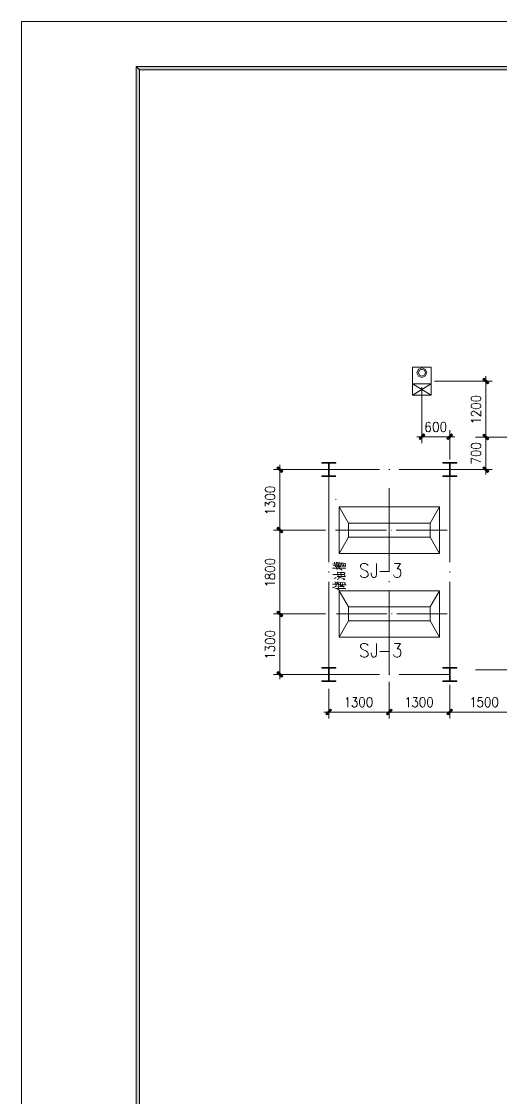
# Model space of a CAD drawing. Header units: millimetres. Extents: x 564 to 880, y 85 to 763.
# Drawn here: x 820.48 to 830.77, y 739.61 to 762.72 of the extents above; entities that cross this region are included whole.
import ezdxf

# ---------------------------------------------------------------- set-up
doc = ezdxf.new("R2010")
doc.units = ezdxf.units.MM

msp = doc.modelspace()

# ---------------------------------------------------------------- hatches: boundary and pattern name
h = msp.add_hatch(color=0)
h.dxf.hatch_style = 2
h.paths.add_polyline_path([(878.908, 761.753), (878.839, 761.682), (823.014, 761.682), (822.943, 761.753)])
h = msp.add_hatch(color=0)
h.dxf.hatch_style = 2
h.paths.add_polyline_path([(822.943, 761.753), (823.014, 761.682), (823.014, 721.756), (822.943, 721.686)])
h = msp.add_hatch(color=0)
h.dxf.hatch_style = 2
h.paths.add_polyline_path([(830.52, 754.957), (830.494, 754.933), (830.397, 755.03), (830.422, 755.056)])
h = msp.add_hatch(color=0)
h.dxf.hatch_style = 2
h.paths.add_polyline_path([(829.047, 753.739), (829.023, 753.764), (829.121, 753.862), (829.145, 753.837)])
h = msp.add_hatch(color=0)
h.dxf.hatch_style = 2
h.paths.add_polyline_path([(829.72, 753.862), (829.745, 753.837), (829.647, 753.739), (829.623, 753.764)])
h = msp.add_hatch(color=0)
h.dxf.hatch_style = 2
h.paths.add_polyline_path([(830.52, 753.757), (830.494, 753.733), (830.397, 753.831), (830.422, 753.855)])
h = msp.add_hatch(color=0)
h.dxf.hatch_style = 2
h.paths.add_polyline_path([(830.397, 753.831), (830.422, 753.855), (830.52, 753.757), (830.494, 753.733)])
h = msp.add_hatch(color=0)
h.dxf.hatch_style = 2
h.paths.add_polyline_path([(826.093, 753.058), (826.068, 753.033), (825.97, 753.131), (825.995, 753.156)])
h = msp.add_hatch(color=0)
h.dxf.hatch_style = 2
h.paths.add_polyline_path([(830.397, 753.131), (830.422, 753.156), (830.52, 753.058), (830.494, 753.033)])
h = msp.add_hatch(color=0)
h.dxf.hatch_style = 2
h.paths.add_polyline_path([(826.093, 751.758), (826.068, 751.733), (825.97, 751.831), (825.995, 751.856)])
h = msp.add_hatch(color=0)
h.dxf.hatch_style = 2
h.paths.add_polyline_path([(825.97, 751.831), (825.995, 751.856), (826.093, 751.758), (826.068, 751.733)])
h = msp.add_hatch(color=0)
h.dxf.hatch_style = 2
h.paths.add_polyline_path([(825.97, 750.031), (825.995, 750.056), (826.093, 749.958), (826.068, 749.933)])
h = msp.add_hatch(color=0)
h.dxf.hatch_style = 2
h.paths.add_polyline_path([(826.093, 749.958), (826.068, 749.933), (825.97, 750.031), (825.995, 750.056)])
h = msp.add_hatch(color=0)
h.dxf.hatch_style = 2
h.paths.add_polyline_path([(825.97, 748.731), (825.995, 748.756), (826.093, 748.658), (826.068, 748.633)])
h = msp.add_hatch(color=0)
h.dxf.hatch_style = 2
h.paths.add_polyline_path([(827.121, 747.949), (827.145, 747.924), (827.048, 747.826), (827.023, 747.851)])
h = msp.add_hatch(color=0)
h.dxf.hatch_style = 2
h.paths.add_polyline_path([(828.42, 747.949), (828.445, 747.924), (828.347, 747.826), (828.322, 747.851)])
h = msp.add_hatch(color=0)
h.dxf.hatch_style = 2
h.paths.add_polyline_path([(828.347, 747.826), (828.322, 747.851), (828.42, 747.949), (828.445, 747.924)])
h = msp.add_hatch(color=0)
h.dxf.hatch_style = 2
h.paths.add_polyline_path([(829.647, 747.826), (829.623, 747.851), (829.72, 747.949), (829.745, 747.924)])
h = msp.add_hatch(color=0)
h.dxf.hatch_style = 2
h.paths.add_polyline_path([(829.72, 747.949), (829.745, 747.924), (829.647, 747.826), (829.623, 747.851)])

# ---------------------------------------------------------------- linework, layer by layer
at = {"color": 0, "lineweight": 0}
for points in [[(820.479, 720.721), (879.873, 720.721), (879.873, 762.718), (820.479, 762.718)], [(878.908, 761.753), (878.839, 761.682), (823.014, 761.682), (822.943, 761.753)], [(822.943, 761.753), (823.014, 761.682), (823.014, 721.756), (822.943, 721.686)], [(828.979, 755.174), (829.01, 755.248), (829.084, 755.279), (829.158, 755.248), (829.189, 755.174), (829.158, 755.1), (829.084, 755.069), (829.01, 755.1)], [(828.979, 755.174), (829.01, 755.248), (829.084, 755.279), (829.158, 755.248), (829.189, 755.174), (829.158, 755.1), (829.084, 755.069), (829.01, 755.1)], [(829.009, 755.174), (829.031, 755.227), (829.084, 755.249), (829.137, 755.227), (829.159, 755.174), (829.137, 755.121), (829.084, 755.099), (829.031, 755.121)], [(829.009, 755.174), (829.031, 755.227), (829.084, 755.249), (829.137, 755.227), (829.159, 755.174), (829.137, 755.121), (829.084, 755.099), (829.031, 755.121)], [(830.52, 754.957), (830.494, 754.933), (830.397, 755.03), (830.422, 755.056)], [(830.143, 754.61), (830.153, 754.586), (830.183, 754.57), (830.233, 754.562), (830.263, 754.562), (830.313, 754.57), (830.343, 754.586), (830.353, 754.61), (830.353, 754.626), (830.343, 754.65), (830.313, 754.666), (830.263, 754.674), (830.233, 754.674), (830.183, 754.666), (830.153, 754.65), (830.143, 754.626)], [(830.143, 754.45), (830.153, 754.426), (830.183, 754.41), (830.233, 754.402), (830.263, 754.402), (830.313, 754.41), (830.343, 754.426), (830.353, 754.45), (830.353, 754.466), (830.343, 754.49), (830.313, 754.506), (830.263, 754.514), (830.233, 754.514), (830.183, 754.506), (830.153, 754.49), (830.143, 754.466)], [(829.376, 754.116), (829.352, 754.106), (829.336, 754.076), (829.328, 754.026), (829.328, 753.996), (829.336, 753.946), (829.352, 753.916), (829.376, 753.906), (829.392, 753.906), (829.416, 753.916), (829.432, 753.946), (829.44, 753.996), (829.44, 754.026), (829.432, 754.076), (829.416, 754.106), (829.392, 754.116)], [(829.536, 754.116), (829.512, 754.106), (829.496, 754.076), (829.488, 754.026), (829.488, 753.996), (829.496, 753.946), (829.512, 753.916), (829.536, 753.906), (829.552, 753.906), (829.576, 753.916), (829.592, 753.946), (829.6, 753.996), (829.6, 754.026), (829.592, 754.076), (829.576, 754.106), (829.552, 754.116)], [(829.047, 753.739), (829.023, 753.764), (829.121, 753.862), (829.145, 753.837)], [(829.72, 753.862), (829.745, 753.837), (829.647, 753.739), (829.623, 753.764)], [(830.52, 753.757), (830.494, 753.733), (830.397, 753.831), (830.422, 753.855)], [(830.397, 753.831), (830.422, 753.855), (830.52, 753.757), (830.494, 753.733)], [(830.143, 753.596), (830.153, 753.572), (830.183, 753.556), (830.233, 753.548), (830.263, 753.548), (830.313, 753.556), (830.343, 753.572), (830.353, 753.596), (830.353, 753.612), (830.343, 753.636), (830.313, 753.652), (830.263, 753.66), (830.233, 753.66), (830.183, 753.652), (830.153, 753.636), (830.143, 753.612)], [(830.143, 753.436), (830.153, 753.412), (830.183, 753.396), (830.233, 753.388), (830.263, 753.388), (830.313, 753.396), (830.343, 753.412), (830.353, 753.436), (830.353, 753.452), (830.343, 753.476), (830.313, 753.492), (830.263, 753.5), (830.233, 753.5), (830.183, 753.492), (830.153, 753.476), (830.143, 753.452)], [(826.093, 753.058), (826.068, 753.033), (825.97, 753.131), (825.995, 753.156)], [(830.397, 753.131), (830.422, 753.156), (830.52, 753.058), (830.494, 753.033)], [(825.717, 752.66), (825.727, 752.636), (825.757, 752.62), (825.807, 752.612), (825.836, 752.612), (825.887, 752.62), (825.917, 752.636), (825.927, 752.66), (825.927, 752.676), (825.917, 752.7), (825.887, 752.716), (825.836, 752.724), (825.807, 752.724), (825.757, 752.716), (825.727, 752.7), (825.717, 752.676)], [(825.717, 752.5), (825.727, 752.476), (825.757, 752.46), (825.807, 752.452), (825.836, 752.452), (825.887, 752.46), (825.917, 752.476), (825.927, 752.5), (825.927, 752.516), (825.917, 752.54), (825.887, 752.556), (825.836, 752.564), (825.807, 752.564), (825.757, 752.556), (825.727, 752.54), (825.717, 752.516)], [(826.093, 751.758), (826.068, 751.733), (825.97, 751.831), (825.995, 751.856)], [(825.97, 751.831), (825.995, 751.856), (826.093, 751.758), (826.068, 751.733)], [(825.717, 751.11), (825.727, 751.086), (825.757, 751.07), (825.807, 751.062), (825.836, 751.062), (825.887, 751.07), (825.917, 751.086), (825.927, 751.11), (825.927, 751.126), (825.917, 751.15), (825.887, 751.166), (825.836, 751.174), (825.807, 751.174), (825.757, 751.166), (825.727, 751.15), (825.717, 751.126)], [(825.717, 750.95), (825.727, 750.926), (825.757, 750.91), (825.807, 750.902), (825.836, 750.902), (825.887, 750.91), (825.917, 750.926), (825.927, 750.95), (825.927, 750.966), (825.917, 750.99), (825.887, 751.006), (825.836, 751.014), (825.807, 751.014), (825.757, 751.006), (825.727, 750.99), (825.717, 750.966)], [(825.717, 750.782), (825.727, 750.758), (825.747, 750.75), (825.767, 750.75), (825.787, 750.758), (825.797, 750.774), (825.807, 750.806), (825.817, 750.83), (825.836, 750.847), (825.857, 750.854), (825.887, 750.854), (825.907, 750.847), (825.917, 750.838), (825.927, 750.814), (825.927, 750.782), (825.917, 750.758), (825.907, 750.75), (825.887, 750.742), (825.857, 750.742), (825.836, 750.75), (825.817, 750.766), (825.807, 750.79), (825.797, 750.823), (825.787, 750.838), (825.767, 750.847), (825.747, 750.847), (825.727, 750.838), (825.717, 750.814)], [(825.97, 750.031), (825.995, 750.056), (826.093, 749.958), (826.068, 749.933)], [(826.093, 749.958), (826.068, 749.933), (825.97, 750.031), (825.995, 750.056)], [(825.717, 749.561), (825.727, 749.537), (825.757, 749.521), (825.807, 749.512), (825.836, 749.512), (825.887, 749.521), (825.917, 749.537), (825.927, 749.561), (825.927, 749.576), (825.917, 749.6), (825.887, 749.616), (825.836, 749.624), (825.807, 749.624), (825.757, 749.616), (825.727, 749.6), (825.717, 749.576)], [(825.717, 749.4), (825.727, 749.376), (825.757, 749.361), (825.807, 749.352), (825.836, 749.352), (825.887, 749.361), (825.917, 749.376), (825.927, 749.4), (825.927, 749.416), (825.917, 749.44), (825.887, 749.457), (825.836, 749.464), (825.807, 749.464), (825.757, 749.457), (825.727, 749.44), (825.717, 749.416)], [(825.97, 748.731), (825.995, 748.756), (826.093, 748.658), (826.068, 748.633)], [(827.79, 748.203), (827.766, 748.193), (827.75, 748.163), (827.742, 748.113), (827.742, 748.083), (827.75, 748.033), (827.766, 748.003), (827.79, 747.993), (827.806, 747.993), (827.83, 748.003), (827.846, 748.033), (827.854, 748.083), (827.854, 748.113), (827.846, 748.163), (827.83, 748.193), (827.806, 748.203)], [(827.95, 748.203), (827.926, 748.193), (827.91, 748.163), (827.902, 748.113), (827.902, 748.083), (827.91, 748.033), (827.926, 748.003), (827.95, 747.993), (827.966, 747.993), (827.99, 748.003), (828.006, 748.033), (828.014, 748.083), (828.014, 748.113), (828.006, 748.163), (827.99, 748.193), (827.966, 748.203)], [(829.09, 748.203), (829.066, 748.193), (829.05, 748.163), (829.042, 748.113), (829.042, 748.083), (829.05, 748.033), (829.066, 748.003), (829.09, 747.993), (829.106, 747.993), (829.13, 748.003), (829.146, 748.033), (829.154, 748.083), (829.154, 748.113), (829.146, 748.163), (829.13, 748.193), (829.106, 748.203)], [(829.25, 748.203), (829.226, 748.193), (829.21, 748.163), (829.202, 748.113), (829.202, 748.083), (829.21, 748.033), (829.226, 748.003), (829.25, 747.993), (829.266, 747.993), (829.29, 748.003), (829.306, 748.033), (829.314, 748.083), (829.314, 748.113), (829.306, 748.163), (829.29, 748.193), (829.266, 748.203)], [(830.49, 748.203), (830.466, 748.193), (830.45, 748.163), (830.442, 748.113), (830.442, 748.083), (830.45, 748.033), (830.466, 748.003), (830.49, 747.993), (830.506, 747.993), (830.53, 748.003), (830.546, 748.033), (830.554, 748.083), (830.554, 748.113), (830.546, 748.163), (830.53, 748.193), (830.506, 748.203)], [(830.65, 748.203), (830.626, 748.193), (830.61, 748.163), (830.602, 748.113), (830.602, 748.083), (830.61, 748.033), (830.626, 748.003), (830.65, 747.993), (830.666, 747.993), (830.69, 748.003), (830.706, 748.033), (830.714, 748.083), (830.714, 748.113), (830.706, 748.163), (830.69, 748.193), (830.666, 748.203)], [(827.121, 747.949), (827.145, 747.924), (827.048, 747.826), (827.023, 747.851)], [(828.42, 747.949), (828.445, 747.924), (828.347, 747.826), (828.322, 747.851)], [(828.347, 747.826), (828.322, 747.851), (828.42, 747.949), (828.445, 747.924)], [(829.647, 747.826), (829.623, 747.851), (829.72, 747.949), (829.745, 747.924)], [(829.72, 747.949), (829.745, 747.924), (829.647, 747.826), (829.623, 747.851)]]:
    msp.add_lwpolyline(points, close=True, dxfattribs=at)
for points in [[(828.884, 754.694), (828.884, 755.294)], [(828.884, 754.694), (828.884, 755.294)], [(829.284, 755.294), (828.884, 755.294)], [(829.284, 755.294), (828.889, 755.294)], [(829.284, 754.694), (829.284, 755.294)], [(829.284, 754.694), (829.284, 755.294)], [(829.354, 754.994), (830.598, 754.994)], [(830.458, 754.889), (830.458, 755.099)], [(830.458, 753.795), (830.458, 754.993)], [(828.884, 754.936), (829.284, 754.694)], [(829.284, 754.936), (828.884, 754.694)], [(828.884, 754.936), (829.284, 754.694)], [(829.284, 754.936), (828.884, 754.694)], [(828.884, 754.936), (829.284, 754.936)], [(828.884, 754.936), (829.284, 754.936)], [(829.084, 754.866), (829.084, 753.66)], [(828.884, 754.694), (829.284, 754.694)], [(828.884, 754.694), (829.284, 754.694)], [(830.193, 754.25), (830.183, 754.25), (830.163, 754.258), (830.153, 754.266), (830.143, 754.282), (830.143, 754.314), (830.153, 754.33), (830.163, 754.338), (830.183, 754.346), (830.203, 754.346), (830.223, 754.338), (830.253, 754.322), (830.353, 754.242), (830.353, 754.354)], [(829.264, 754.086), (829.256, 754.106), (829.232, 754.116), (829.216, 754.116), (829.192, 754.106), (829.176, 754.076), (829.168, 754.026), (829.168, 753.976), (829.176, 753.936), (829.192, 753.916), (829.216, 753.906), (829.224, 753.906), (829.248, 753.916), (829.264, 753.936), (829.272, 753.966), (829.272, 753.976), (829.264, 754.006), (829.248, 754.026), (829.224, 754.035), (829.216, 754.035), (829.192, 754.026), (829.176, 754.006), (829.168, 753.976)], [(830.183, 754.114), (830.173, 754.13), (830.143, 754.154), (830.353, 754.154)], [(828.979, 753.801), (829.189, 753.801)], [(829.084, 753.801), (829.684, 753.801)], [(829.789, 753.801), (829.579, 753.801)], [(829.684, 753.314), (829.684, 753.941)], [(832.442, 753.794), (830.234, 753.794)], [(830.304, 753.794), (830.598, 753.794)], [(830.652, 753.794), (830.318, 753.794)], [(830.458, 753.689), (830.458, 753.899)], [(830.458, 753.899), (830.458, 753.689)], [(830.458, 753.793), (830.458, 753.095)], [(830.143, 753.228), (830.143, 753.34), (830.353, 753.26)], [(826.031, 752.989), (826.031, 753.199)], [(826.934, 753.244), (827.234, 753.244)], [(826.934, 753.229), (826.934, 753.244)], [(826.934, 753.229), (827.079, 753.229)], [(827.079, 752.959), (827.079, 753.229)], [(827.089, 753.229), (827.234, 753.229)], [(827.089, 753.229), (827.089, 752.959)], [(827.234, 753.244), (827.234, 753.229)], [(829.534, 753.229), (829.534, 753.244)], [(829.534, 753.244), (829.834, 753.244)], [(829.534, 753.229), (829.679, 753.229)], [(829.679, 752.959), (829.679, 753.229)], [(829.689, 753.229), (829.689, 752.959)], [(829.689, 753.229), (829.834, 753.229)], [(829.834, 753.244), (829.834, 753.229)], [(830.458, 753.199), (830.458, 752.989)], [(827.183, 753.094), (825.892, 753.094)], [(826.031, 753.093), (826.031, 751.795)], [(826.934, 752.944), (826.934, 752.959)], [(826.934, 752.959), (827.079, 752.959)], [(827.234, 752.944), (826.934, 752.944)], [(828.174, 753.094), (827.084, 753.094), (827.084, 751.104)], [(827.089, 752.959), (827.234, 752.959)], [(828.394, 753.094), (828.374, 753.094)], [(829.684, 751.104), (829.684, 753.094), (828.594, 753.094)], [(829.267, 753.094), (830.598, 753.094)], [(829.534, 752.959), (829.679, 752.959)], [(829.534, 752.944), (829.534, 752.959)], [(829.834, 752.944), (829.534, 752.944)], [(829.689, 752.959), (829.834, 752.959)], [(829.834, 752.959), (829.834, 752.944)], [(828.384, 752.696), (828.384, 750.899)], [(825.717, 752.308), (825.717, 752.396), (825.797, 752.348), (825.797, 752.372), (825.807, 752.388), (825.817, 752.396), (825.846, 752.404), (825.867, 752.404), (825.897, 752.396), (825.917, 752.38), (825.927, 752.356), (825.927, 752.332), (825.917, 752.308), (825.907, 752.3), (825.887, 752.292)], [(827.234, 752.459), (827.234, 752.444)], [(825.757, 752.164), (825.747, 752.18), (825.717, 752.204), (825.927, 752.204)], [(827.504, 751.944), (827.304, 752.294)], [(827.304, 751.294), (827.304, 752.294)], [(827.304, 752.294), (829.464, 752.294)], [(829.264, 751.944), (829.464, 752.294)], [(829.464, 752.294), (829.464, 751.294)], [(829.264, 751.944), (827.504, 751.944)], [(827.504, 751.944), (827.504, 751.644)], [(829.264, 751.644), (829.264, 751.944)], [(827.014, 751.794), (825.892, 751.794)], [(826.714, 751.794), (825.892, 751.794)], [(826.031, 751.689), (826.031, 751.899)], [(826.031, 751.899), (826.031, 751.689)], [(826.031, 751.794), (826.031, 749.995)], [(828.322, 751.794), (827.226, 751.794)], [(828.431, 751.794), (828.421, 751.794)], [(829.627, 751.794), (828.532, 751.794)], [(827.504, 751.644), (827.304, 751.294)], [(827.504, 751.644), (829.264, 751.644)], [(829.264, 751.644), (829.464, 751.294)], [(829.464, 751.294), (827.304, 751.294)], [(827.163, 751.067), (827.319, 751.064)], [(827.18, 751.038), (827.329, 751.039)], [(827.227, 751.008), (827.208, 751.109)], [(827.251, 751.013), (827.265, 751.014), (827.341, 751.016), (827.333, 751.016), (827.319, 751.099), (827.319, 751.092), (827.239, 751.101), (827.248, 751.104), (827.265, 751.014)], [(827.296, 751.028), (827.282, 751.084)], [(827.357, 751.019), (827.452, 751.023), (827.442, 751.023), (827.433, 751.069), (827.444, 751.077), (827.4, 751.082), (827.345, 751.084), (827.355, 751.089), (827.369, 751.023)], [(827.404, 751.024), (827.395, 751.066)], [(827.926, 751.034), (827.903, 751.063), (827.869, 751.077), (827.823, 751.077), (827.789, 751.063), (827.766, 751.034), (827.766, 751.006), (827.778, 750.977), (827.789, 750.963), (827.812, 750.949), (827.881, 750.92), (827.903, 750.906), (827.915, 750.892), (827.926, 750.863), (827.926, 750.82), (827.903, 750.791), (827.869, 750.777), (827.823, 750.777), (827.789, 750.791), (827.766, 750.82)], [(828.109, 751.077), (828.109, 750.849), (828.098, 750.806), (828.086, 750.791), (828.063, 750.777), (828.04, 750.777), (828.018, 750.791), (828.006, 750.806), (827.995, 750.849), (827.995, 750.877)], [(828.498, 751.077), (828.623, 751.077), (828.555, 750.963), (828.589, 750.963), (828.612, 750.949), (828.623, 750.935), (828.635, 750.892), (828.635, 750.863), (828.623, 750.82), (828.6, 750.791), (828.566, 750.777), (828.532, 750.777), (828.498, 750.791), (828.486, 750.806), (828.475, 750.834)], [(827.084, 750.904), (827.084, 750.884)], [(827.163, 750.975), (827.175, 750.98), (827.173, 750.978), (827.449, 750.978), (827.438, 750.975), (827.414, 750.976)], [(827.173, 750.838), (827.185, 750.843), (827.177, 750.841), (827.421, 750.841)], [(827.248, 751), (827.265, 750.943)], [(827.263, 750.795), (827.286, 750.796), (827.367, 750.8), (827.419, 750.8), (827.442, 750.8), (827.428, 750.8), (827.419, 750.87), (827.438, 750.879), (827.409, 750.882), (827.333, 750.886), (827.326, 750.886), (827.263, 750.889), (827.272, 750.892), (827.286, 750.798)], [(827.272, 750.978), (827.314, 750.961), (827.348, 750.947), (827.374, 750.933)], [(827.286, 750.98), (827.31, 751)], [(827.341, 750.87), (827.35, 750.809)], [(828.178, 750.906), (828.383, 750.906)], [(829.684, 750.884), (829.684, 750.904)], [(825.757, 750.614), (825.747, 750.63), (825.717, 750.654), (825.927, 750.654)], [(827.084, 750.684), (827.084, 748.694)], [(827.163, 750.633), (827.177, 750.636), (827.289, 750.634)], [(827.166, 750.563), (827.187, 750.561), (827.218, 750.55), (827.251, 750.538), (827.277, 750.525), (827.303, 750.507)], [(827.201, 750.752), (827.22, 750.766), (827.232, 750.77), (827.241, 750.775)], [(827.208, 750.576), (827.227, 750.586), (827.236, 750.588), (827.248, 750.588), (827.225, 750.585)], [(827.213, 750.677), (827.227, 750.675), (827.265, 750.659), (827.289, 750.644), (827.308, 750.633), (827.326, 750.618), (827.345, 750.601), (827.357, 750.593)], [(827.232, 750.659), (827.241, 750.606)], [(827.267, 750.733), (827.291, 750.748), (827.303, 750.753), (827.308, 750.756)], [(827.296, 750.599), (827.279, 750.694), (827.279, 750.689), (827.284, 750.679)], [(827.293, 750.555), (827.293, 750.556), (827.286, 750.583), (827.279, 750.58), (827.409, 750.578), (827.416, 750.571), (827.374, 750.606)], [(827.397, 750.73), (827.426, 750.75), (827.282, 750.781)], [(827.326, 750.616), (827.348, 750.618), (827.454, 750.619), (827.433, 750.616), (827.428, 750.655), (827.444, 750.665), (827.324, 750.669), (827.329, 750.674), (827.341, 750.618)], [(827.376, 750.646), (827.381, 750.619)], [(828.384, 750.699), (828.384, 750.679)], [(828.594, 748.694), (829.684, 748.694), (829.684, 750.684)], [(827.239, 750.543), (827.447, 750.543), (827.428, 750.54), (827.397, 750.543)], [(827.504, 750.145), (827.304, 750.494)], [(827.304, 749.494), (827.304, 750.494)], [(827.304, 750.494), (829.464, 750.494)], [(828.384, 750.479), (828.384, 748.683)], [(829.264, 750.145), (829.464, 750.494)], [(829.464, 750.494), (829.464, 749.494)], [(826.031, 750.099), (826.031, 749.889)], [(826.031, 749.889), (826.031, 750.099)], [(829.264, 750.145), (827.504, 750.145)], [(827.504, 750.145), (827.504, 749.844)], [(829.264, 749.844), (829.264, 750.145)], [(827.014, 749.994), (825.892, 749.994)], [(826.069, 749.994), (825.892, 749.994)], [(826.031, 749.994), (826.031, 748.695)], [(828.334, 749.994), (827.251, 749.994)], [(828.444, 749.994), (828.434, 749.994)], [(829.627, 749.994), (828.544, 749.994)], [(827.504, 749.844), (827.304, 749.494)], [(827.504, 749.844), (829.264, 749.844)], [(829.264, 749.844), (829.464, 749.494)], [(829.464, 749.494), (827.304, 749.494)], [(825.717, 749.209), (825.717, 749.297), (825.797, 749.249), (825.797, 749.273), (825.807, 749.288), (825.817, 749.297), (825.846, 749.304), (825.867, 749.304), (825.897, 749.297), (825.917, 749.28), (825.927, 749.257), (825.927, 749.233), (825.917, 749.209), (825.907, 749.2), (825.887, 749.192)], [(827.926, 749.319), (827.903, 749.348), (827.869, 749.362), (827.823, 749.362), (827.789, 749.348), (827.766, 749.319), (827.766, 749.291), (827.778, 749.263), (827.789, 749.248), (827.812, 749.234), (827.881, 749.205), (827.903, 749.191), (827.915, 749.177), (827.926, 749.148), (827.926, 749.106), (827.903, 749.077), (827.869, 749.063), (827.823, 749.063), (827.789, 749.077), (827.766, 749.106)], [(828.109, 749.362), (828.109, 749.134), (828.098, 749.091), (828.086, 749.077), (828.063, 749.063), (828.04, 749.063), (828.018, 749.077), (828.006, 749.091), (827.995, 749.134), (827.995, 749.162)], [(828.178, 749.191), (828.383, 749.191)], [(828.498, 749.362), (828.623, 749.362), (828.555, 749.248), (828.589, 749.248), (828.612, 749.234), (828.623, 749.22), (828.635, 749.177), (828.635, 749.148), (828.623, 749.106), (828.6, 749.077), (828.566, 749.063), (828.532, 749.063), (828.498, 749.077), (828.486, 749.091), (828.475, 749.12)], [(825.757, 749.064), (825.747, 749.08), (825.717, 749.104), (825.927, 749.104)], [(826.031, 748.8), (826.031, 748.59)], [(826.934, 748.845), (827.234, 748.845)], [(826.934, 748.83), (826.934, 748.845)], [(826.934, 748.83), (827.079, 748.83)], [(827.079, 748.56), (827.079, 748.83)], [(827.089, 748.83), (827.234, 748.83)], [(827.089, 748.83), (827.089, 748.56)], [(827.234, 748.845), (827.234, 748.83)], [(829.534, 748.83), (829.534, 748.845)], [(829.534, 748.845), (829.834, 748.845)], [(829.534, 748.83), (829.679, 748.83)], [(829.679, 748.56), (829.679, 748.83)], [(829.689, 748.83), (829.689, 748.56)], [(829.689, 748.83), (829.834, 748.83)], [(829.834, 748.845), (829.834, 748.83)], [(832.442, 748.794), (830.234, 748.794)], [(827.19, 748.694), (825.892, 748.694)], [(826.934, 748.545), (826.934, 748.56)], [(826.934, 748.56), (827.079, 748.56)], [(827.234, 748.545), (826.934, 748.545)], [(827.084, 748.694), (828.174, 748.694)], [(827.089, 748.56), (827.234, 748.56)], [(827.234, 748.56), (827.234, 748.545)], [(828.374, 748.694), (828.394, 748.694)], [(828.384, 748.538), (828.384, 747.748)], [(828.384, 748.538), (828.384, 747.748)], [(829.534, 748.56), (829.679, 748.56)], [(829.534, 748.545), (829.534, 748.56)], [(829.834, 748.545), (829.534, 748.545)], [(829.684, 748.475), (829.684, 747.748)], [(829.689, 748.56), (829.834, 748.56)], [(829.834, 748.56), (829.834, 748.545)], [(827.084, 748.386), (827.084, 747.748)], [(829.684, 748.405), (829.684, 747.748)], [(827.454, 748.163), (827.47, 748.173), (827.494, 748.203), (827.494, 747.993)], [(827.598, 748.203), (827.686, 748.203), (827.638, 748.123), (827.662, 748.123), (827.678, 748.113), (827.686, 748.103), (827.694, 748.073), (827.694, 748.053), (827.686, 748.023), (827.67, 748.003), (827.646, 747.993), (827.622, 747.993), (827.598, 748.003), (827.59, 748.013), (827.582, 748.033)], [(828.754, 748.163), (828.77, 748.173), (828.794, 748.203), (828.794, 747.993)], [(828.898, 748.203), (828.986, 748.203), (828.938, 748.123), (828.962, 748.123), (828.978, 748.113), (828.986, 748.103), (828.994, 748.073), (828.994, 748.053), (828.986, 748.023), (828.97, 748.003), (828.946, 747.993), (828.922, 747.993), (828.898, 748.003), (828.89, 748.013), (828.882, 748.033)], [(830.154, 748.163), (830.17, 748.173), (830.194, 748.203), (830.194, 747.993)], [(830.378, 748.203), (830.298, 748.203), (830.29, 748.113), (830.298, 748.123), (830.322, 748.133), (830.346, 748.133), (830.37, 748.123), (830.386, 748.103), (830.394, 748.073), (830.394, 748.053), (830.386, 748.023), (830.37, 748.003), (830.346, 747.993), (830.322, 747.993), (830.298, 748.003), (830.29, 748.013), (830.282, 748.033)], [(827.189, 747.888), (826.979, 747.888)], [(827.085, 747.888), (828.383, 747.888)], [(828.489, 747.888), (828.279, 747.888)], [(828.279, 747.888), (828.489, 747.888)], [(828.385, 747.888), (829.683, 747.888)], [(829.579, 747.888), (829.789, 747.888)], [(829.789, 747.888), (829.579, 747.888)], [(829.684, 747.888), (831.183, 747.888)]]:
    msp.add_lwpolyline(points, dxfattribs=at)

doc.saveas('drawing.dxf')
